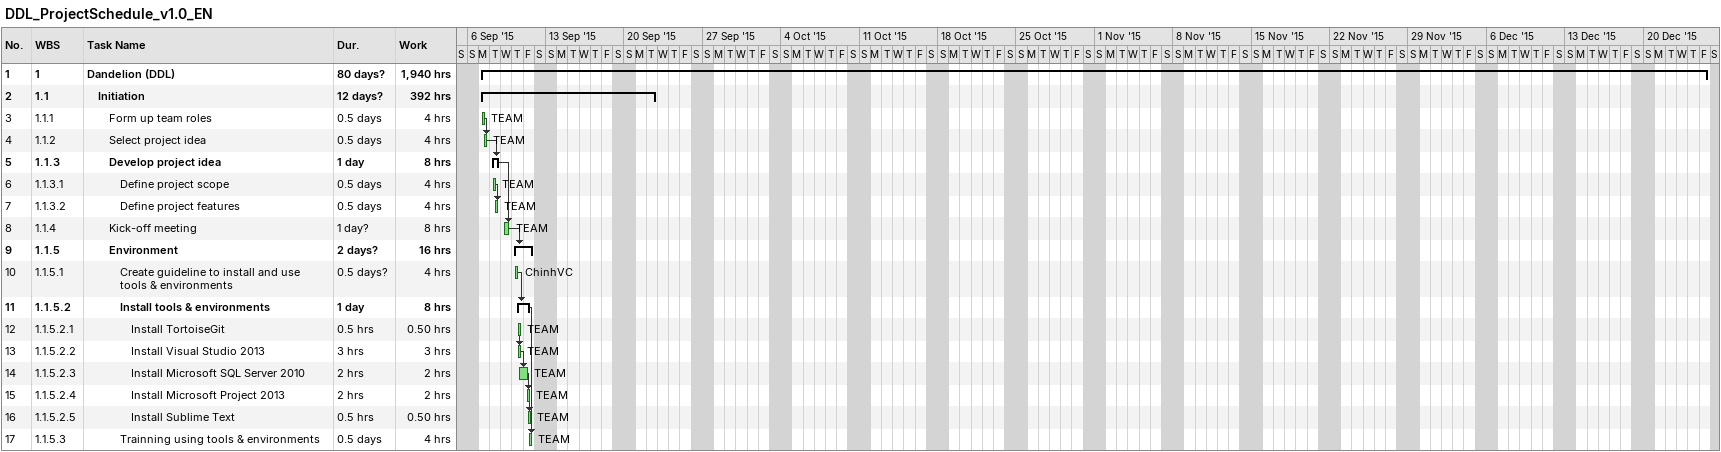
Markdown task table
DDL_ProjectSchedule_v1.0_EN

| ID | WBS | Task | Duration | Start | Finish | Predecessors | Resources | Work (h) |
|---|---|---|---|---|---|---|---|---|
| 1 | 1 | **Dandelion (DDL)** | 80d? | 2015-09-07 | 2015-12-25 |  |  | 1940 |
| 2 | 1.1 | **Initiation** | 12d? | 2015-09-07 | 2015-09-22 |  |  | 392 |
| 3 | 1.1.1 | Form up team roles | 0.5d | 2015-09-07 | 2015-09-07 |  | TEAM | 4 |
| 4 | 1.1.2 | Select project idea | 0.5d | 2015-09-07 | 2015-09-07 | 3 | TEAM | 4 |
| 5 | 1.1.3 | **Develop project idea** | 1d | 2015-09-08 | 2015-09-08 | 4 |  | 8 |
| 6 | 1.1.3.1 | Define project scope | 0.5d | 2015-09-08 | 2015-09-08 |  | TEAM | 4 |
| 7 | 1.1.3.2 | Define project features | 0.5d | 2015-09-08 | 2015-09-08 | 6 | TEAM | 4 |
| 8 | 1.1.4 | Kick-off meeting | 1d? | 2015-09-09 | 2015-09-09 | 5 | TEAM | 8 |
| 9 | 1.1.5 | **Environment** | 2d? | 2015-09-10 | 2015-09-11 | 8 |  | 16 |
| 10 | 1.1.5.1 | Create guideline to install and use tools & environments | 0.5d? | 2015-09-10 | 2015-09-10 |  | ChinhVC | 4 |
| 11 | 1.1.5.2 | **Install tools & environments** | 1d | 2015-09-10 | 2015-09-11 | 10 |  | 8 |
| 12 | 1.1.5.2.1 | Install TortoiseGit | 0.5h | 2015-09-10 | 2015-09-10 |  | TEAM | 0.50 |
| 13 | 1.1.5.2.2 | Install Visual Studio 2013 | 3h | 2015-09-10 | 2015-09-10 | 12 | TEAM | 3 |
| 14 | 1.1.5.2.3 | Install Microsoft SQL Server 2010 | 2h | 2015-09-10 | 2015-09-11 | 13 | TEAM | 2 |
| 15 | 1.1.5.2.4 | Install Microsoft Project 2013 | 2h | 2015-09-11 | 2015-09-11 | 14 | TEAM | 2 |
| 16 | 1.1.5.2.5 | Install Sublime Text | 0.5h | 2015-09-11 | 2015-09-11 | 15 | TEAM | 0.50 |
| 17 | 1.1.5.3 | Trainning using tools & environments | 0.5d | 2015-09-11 | 2015-09-11 | 11 | TEAM | 4 |
